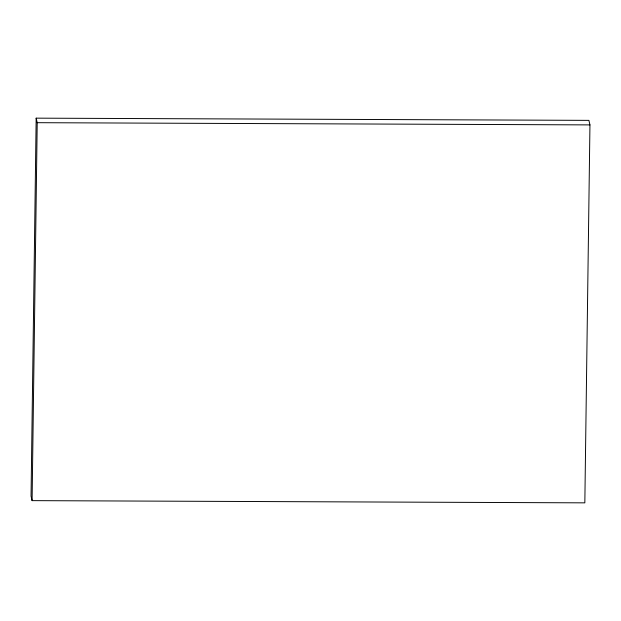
<?xml version="1.0" encoding="UTF-8"?>
<svg xmlns="http://www.w3.org/2000/svg" width="621" height="621" viewBox="0 0 621 621"><rect width="100%" height="100%" fill="white"/><g stroke="black" fill="none" stroke-linecap="round" stroke-linejoin="round"><path stroke-width="0.93" d="M36.165 118.153L31.05 496.101L32.098 500.635L584.835 502.847L589.95 124.899L588.902 120.365L36.165 118.153L37.213 122.686L32.098 500.635M37.213 122.686L589.95 124.899"/></g></svg>
